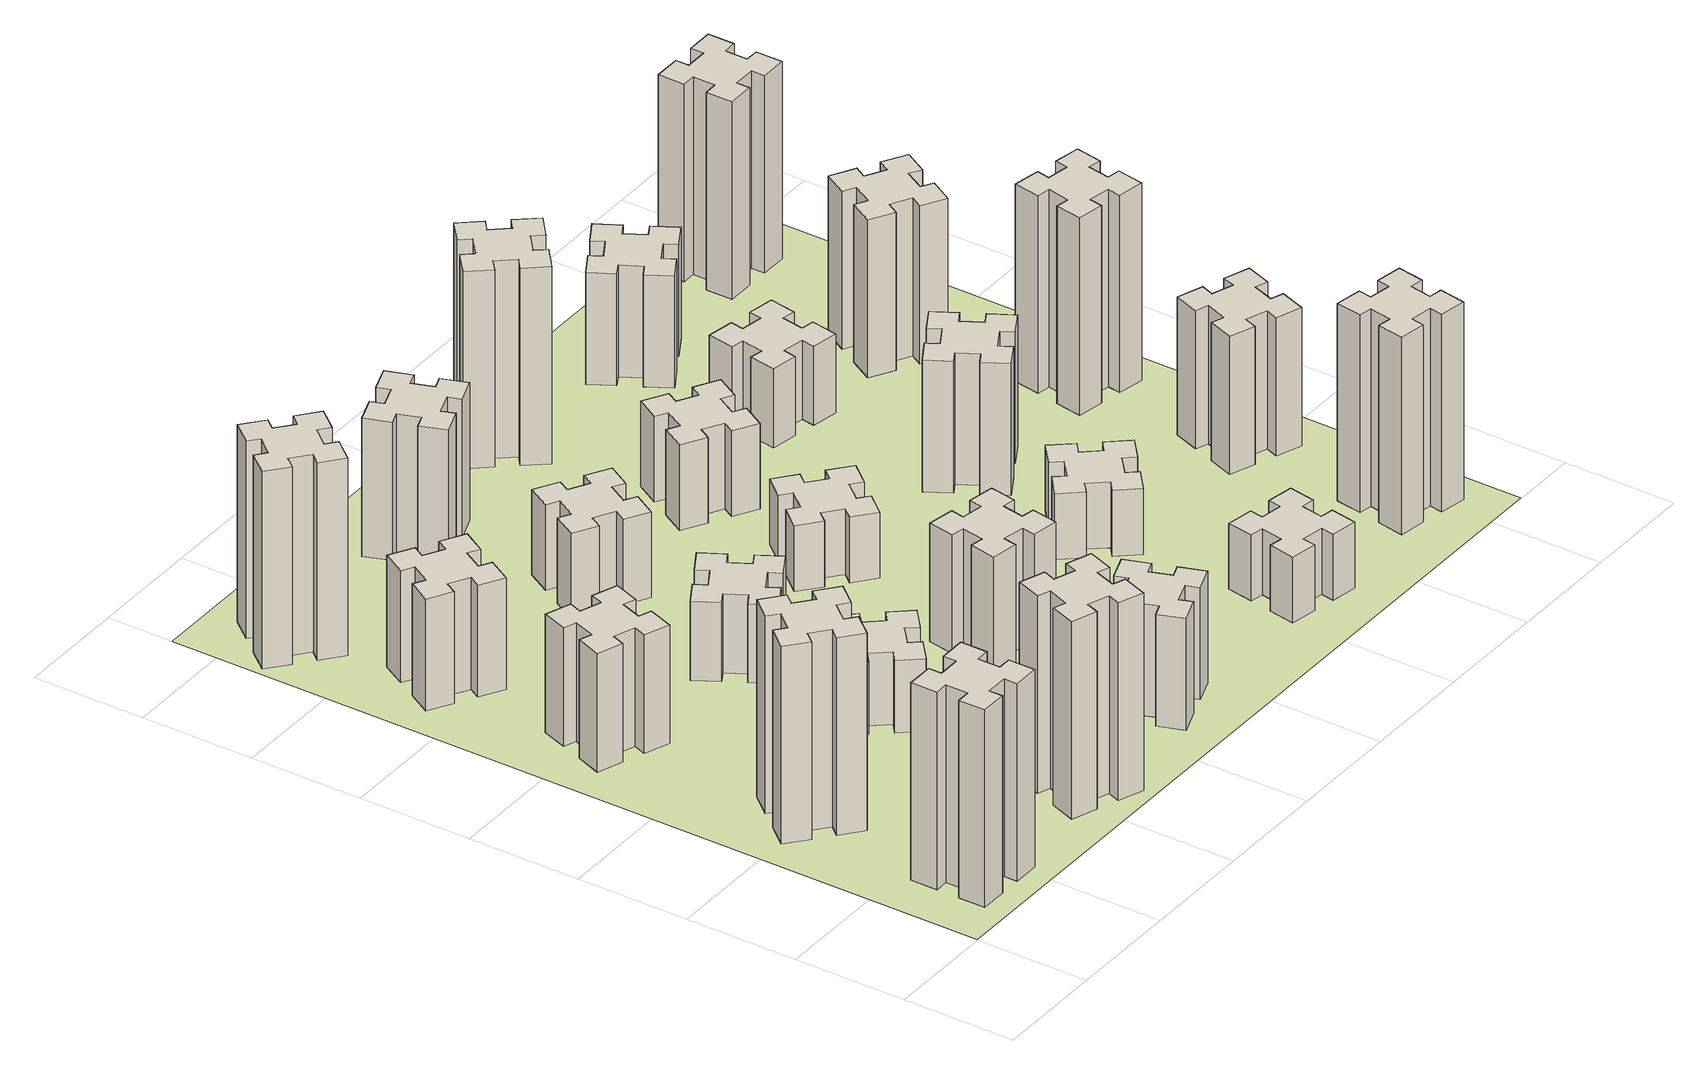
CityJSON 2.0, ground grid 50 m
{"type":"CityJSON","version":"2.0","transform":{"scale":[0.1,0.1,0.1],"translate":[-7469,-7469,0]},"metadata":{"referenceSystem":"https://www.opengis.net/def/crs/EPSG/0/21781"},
"CityObjects":{
"building1":{"type":"Building","attributes":{"class":"1000","function":"1000","usage":"1000","yearOfConstruction":2016,"roofType":"1000","measuredHeight":90,"storeysAboveGround":30,"storeysBelowGround":0},"geometry":[{"type":"Solid","lod":"1","boundaries":[[[[0,1,2,3,4,5,6,7,8,9,10,11,12,13,14,15,16,17,18,19]],[[17,16,20,21]],[[16,15,22,20]],[[15,14,23,22]],[[14,13,24,23]],[[13,12,25,24]],[[12,11,26,25]],[[11,10,27,26]],[[10,9,28,27]],[[9,8,29,28]],[[8,7,30,29]],[[7,6,31,30]],[[6,5,32,31]],[[5,4,33,32]],[[4,3,34,33]],[[3,2,35,34]],[[2,1,36,35]],[[1,0,37,36]],[[0,19,38,37]],[[19,18,39,38]],[[18,17,21,39]],[[24,25,26,27,28,29,30,31,32,33,34,35,36,37,38,39,21,20,22,23]]]]}]},
"building2":{"type":"Building","attributes":{"class":"1000","function":"1000","usage":"1000","yearOfConstruction":2016,"roofType":"1000","measuredHeight":90,"storeysAboveGround":30,"storeysBelowGround":0},"geometry":[{"type":"Solid","lod":"1","boundaries":[[[[40,41,42,43,44,45,46,47,48,49,50,51,52,53,54,55,56,57,58,59]],[[57,56,60,61]],[[56,55,62,60]],[[55,54,63,62]],[[54,53,64,63]],[[53,52,65,64]],[[52,51,66,65]],[[51,50,67,66]],[[50,49,68,67]],[[49,48,69,68]],[[48,47,70,69]],[[47,46,71,70]],[[46,45,72,71]],[[45,44,73,72]],[[44,43,74,73]],[[43,42,75,74]],[[42,41,76,75]],[[41,40,77,76]],[[40,59,78,77]],[[59,58,79,78]],[[58,57,61,79]],[[64,65,66,67,68,69,70,71,72,73,74,75,76,77,78,79,61,60,62,63]]]]}]},
"building3":{"type":"Building","attributes":{"class":"1000","function":"1000","usage":"1000","yearOfConstruction":2016,"roofType":"1000","measuredHeight":54,"storeysAboveGround":30,"storeysBelowGround":0},"geometry":[{"type":"Solid","lod":"1","boundaries":[[[[80,81,82,83,84,85,86,87,88,89,90,91,92,93,94,95,96,97,98,99]],[[97,96,100,101]],[[96,95,102,100]],[[95,94,103,102]],[[94,93,104,103]],[[93,92,105,104]],[[92,91,106,105]],[[91,90,107,106]],[[90,89,108,107]],[[89,88,109,108]],[[88,87,110,109]],[[87,86,111,110]],[[86,85,112,111]],[[85,84,113,112]],[[84,83,114,113]],[[83,82,115,114]],[[82,81,116,115]],[[81,80,117,116]],[[80,99,118,117]],[[99,98,119,118]],[[98,97,101,119]],[[104,105,106,107,108,109,110,111,112,113,114,115,116,117,118,119,101,100,102,103]]]]}]},
"building4":{"type":"Building","attributes":{"class":"1000","function":"1000","usage":"1000","yearOfConstruction":2016,"roofType":"1000","measuredHeight":51,"storeysAboveGround":30,"storeysBelowGround":0},"geometry":[{"type":"Solid","lod":"1","boundaries":[[[[120,121,122,123,124,125,126,127,128,129,130,131,132,133,134,135,136,137,138,139]],[[137,136,140,141]],[[136,135,142,140]],[[135,134,143,142]],[[134,133,144,143]],[[133,132,145,144]],[[132,131,146,145]],[[131,130,147,146]],[[130,129,148,147]],[[129,128,149,148]],[[128,127,150,149]],[[127,126,151,150]],[[126,125,152,151]],[[125,124,153,152]],[[124,123,154,153]],[[123,122,155,154]],[[122,121,156,155]],[[121,120,157,156]],[[120,139,158,157]],[[139,138,159,158]],[[138,137,141,159]],[[144,145,146,147,148,149,150,151,152,153,154,155,156,157,158,159,141,140,142,143]]]]}]},
"building5":{"type":"Building","attributes":{"class":"1000","function":"1000","usage":"1000","yearOfConstruction":2016,"roofType":"1000","measuredHeight":90,"storeysAboveGround":30,"storeysBelowGround":0},"geometry":[{"type":"Solid","lod":"1","boundaries":[[[[160,161,162,163,164,165,166,167,168,169,170,171,172,173,174,175,176,177,178,179]],[[177,176,180,181]],[[176,175,182,180]],[[175,174,183,182]],[[174,173,184,183]],[[173,172,185,184]],[[172,171,186,185]],[[171,170,187,186]],[[170,169,188,187]],[[169,168,189,188]],[[168,167,190,189]],[[167,166,191,190]],[[166,165,192,191]],[[165,164,193,192]],[[164,163,194,193]],[[163,162,195,194]],[[162,161,196,195]],[[161,160,197,196]],[[160,179,198,197]],[[179,178,199,198]],[[178,177,181,199]],[[184,185,186,187,188,189,190,191,192,193,194,195,196,197,198,199,181,180,182,183]]]]}]},
"building6":{"type":"Building","attributes":{"class":"1000","function":"1000","usage":"1000","yearOfConstruction":2016,"roofType":"1000","measuredHeight":90,"storeysAboveGround":30,"storeysBelowGround":0},"geometry":[{"type":"Solid","lod":"1","boundaries":[[[[200,201,202,203,204,205,206,207,208,209,210,211,212,213,214,215,216,217,218,219]],[[217,216,220,221]],[[216,215,222,220]],[[215,214,223,222]],[[214,213,224,223]],[[213,212,225,224]],[[212,211,226,225]],[[211,210,227,226]],[[210,209,228,227]],[[209,208,229,228]],[[208,207,230,229]],[[207,206,231,230]],[[206,205,232,231]],[[205,204,233,232]],[[204,203,234,233]],[[203,202,235,234]],[[202,201,236,235]],[[201,200,237,236]],[[200,219,238,237]],[[219,218,239,238]],[[218,217,221,239]],[[224,225,226,227,228,229,230,231,232,233,234,235,236,237,238,239,221,220,222,223]]]]}]},
"building7":{"type":"Building","attributes":{"class":"1000","function":"1000","usage":"1000","yearOfConstruction":2016,"roofType":"1000","measuredHeight":33,"storeysAboveGround":30,"storeysBelowGround":0},"geometry":[{"type":"Solid","lod":"1","boundaries":[[[[240,241,242,243,244,245,246,247,248,249,250,251,252,253,254,255,256,257,258,259]],[[257,256,260,261]],[[256,255,262,260]],[[255,254,263,262]],[[254,253,264,263]],[[253,252,265,264]],[[252,251,266,265]],[[251,250,267,266]],[[250,249,268,267]],[[249,248,269,268]],[[248,247,270,269]],[[247,246,271,270]],[[246,245,272,271]],[[245,244,273,272]],[[244,243,274,273]],[[243,242,275,274]],[[242,241,276,275]],[[241,240,277,276]],[[240,259,278,277]],[[259,258,279,278]],[[258,257,261,279]],[[264,265,266,267,268,269,270,271,272,273,274,275,276,277,278,279,261,260,262,263]]]]}]},
"building8":{"type":"Building","attributes":{"class":"1000","function":"1000","usage":"1000","yearOfConstruction":2016,"roofType":"1000","measuredHeight":36,"storeysAboveGround":30,"storeysBelowGround":0},"geometry":[{"type":"Solid","lod":"1","boundaries":[[[[280,281,282,283,284,285,286,287,288,289,290,291,292,293,294,295,296,297,298,299]],[[297,296,300,301]],[[296,295,302,300]],[[295,294,303,302]],[[294,293,304,303]],[[293,292,305,304]],[[292,291,306,305]],[[291,290,307,306]],[[290,289,308,307]],[[289,288,309,308]],[[288,287,310,309]],[[287,286,311,310]],[[286,285,312,311]],[[285,284,313,312]],[[284,283,314,313]],[[283,282,315,314]],[[282,281,316,315]],[[281,280,317,316]],[[280,299,318,317]],[[299,298,319,318]],[[298,297,301,319]],[[304,305,306,307,308,309,310,311,312,313,314,315,316,317,318,319,301,300,302,303]]]]}]},
"building9":{"type":"Building","attributes":{"class":"1000","function":"1000","usage":"1000","yearOfConstruction":2016,"roofType":"1000","measuredHeight":51,"storeysAboveGround":30,"storeysBelowGround":0},"geometry":[{"type":"Solid","lod":"1","boundaries":[[[[320,321,322,323,324,325,326,327,328,329,330,331,332,333,334,335,336,337,338,339]],[[337,336,340,341]],[[336,335,342,340]],[[335,334,343,342]],[[334,333,344,343]],[[333,332,345,344]],[[332,331,346,345]],[[331,330,347,346]],[[330,329,348,347]],[[329,328,349,348]],[[328,327,350,349]],[[327,326,351,350]],[[326,325,352,351]],[[325,324,353,352]],[[324,323,354,353]],[[323,322,355,354]],[[322,321,356,355]],[[321,320,357,356]],[[320,339,358,357]],[[339,338,359,358]],[[338,337,341,359]],[[344,345,346,347,348,349,350,351,352,353,354,355,356,357,358,359,341,340,342,343]]]]}]},
"building10":{"type":"Building","attributes":{"class":"1000","function":"1000","usage":"1000","yearOfConstruction":2016,"roofType":"1000","measuredHeight":39,"storeysAboveGround":30,"storeysBelowGround":0},"geometry":[{"type":"Solid","lod":"1","boundaries":[[[[360,361,362,363,364,365,366,367,368,369,370,371,372,373,374,375,376,377,378,379]],[[377,376,380,381]],[[376,375,382,380]],[[375,374,383,382]],[[374,373,384,383]],[[373,372,385,384]],[[372,371,386,385]],[[371,370,387,386]],[[370,369,388,387]],[[369,368,389,388]],[[368,367,390,389]],[[367,366,391,390]],[[366,365,392,391]],[[365,364,393,392]],[[364,363,394,393]],[[363,362,395,394]],[[362,361,396,395]],[[361,360,397,396]],[[360,379,398,397]],[[379,378,399,398]],[[378,377,381,399]],[[384,385,386,387,388,389,390,391,392,393,394,395,396,397,398,399,381,380,382,383]]]]}]},
"building11":{"type":"Building","attributes":{"class":"1000","function":"1000","usage":"1000","yearOfConstruction":2016,"roofType":"1000","measuredHeight":54,"storeysAboveGround":30,"storeysBelowGround":0},"geometry":[{"type":"Solid","lod":"1","boundaries":[[[[400,401,402,403,404,405,406,407,408,409,410,411,412,413,414,415,416,417,418,419]],[[417,416,420,421]],[[416,415,422,420]],[[415,414,423,422]],[[414,413,424,423]],[[413,412,425,424]],[[412,411,426,425]],[[411,410,427,426]],[[410,409,428,427]],[[409,408,429,428]],[[408,407,430,429]],[[407,406,431,430]],[[406,405,432,431]],[[405,404,433,432]],[[404,403,434,433]],[[403,402,435,434]],[[402,401,436,435]],[[401,400,437,436]],[[400,419,438,437]],[[419,418,439,438]],[[418,417,421,439]],[[424,425,426,427,428,429,430,431,432,433,434,435,436,437,438,439,421,420,422,423]]]]}]},
"building12":{"type":"Building","attributes":{"class":"1000","function":"1000","usage":"1000","yearOfConstruction":2016,"roofType":"1000","measuredHeight":63,"storeysAboveGround":30,"storeysBelowGround":0},"geometry":[{"type":"Solid","lod":"1","boundaries":[[[[440,441,442,443,444,445,446,447,448,449,450,451,452,453,454,455,456,457,458,459]],[[457,456,460,461]],[[456,455,462,460]],[[455,454,463,462]],[[454,453,464,463]],[[453,452,465,464]],[[452,451,466,465]],[[451,450,467,466]],[[450,449,468,467]],[[449,448,469,468]],[[448,447,470,469]],[[447,446,471,470]],[[446,445,472,471]],[[445,444,473,472]],[[444,443,474,473]],[[443,442,475,474]],[[442,441,476,475]],[[441,440,477,476]],[[440,459,478,477]],[[459,458,479,478]],[[458,457,461,479]],[[464,465,466,467,468,469,470,471,472,473,474,475,476,477,478,479,461,460,462,463]]]]}]},
"building13":{"type":"Building","attributes":{"class":"1000","function":"1000","usage":"1000","yearOfConstruction":2016,"roofType":"1000","measuredHeight":30,"storeysAboveGround":30,"storeysBelowGround":0},"geometry":[{"type":"Solid","lod":"1","boundaries":[[[[480,481,482,483,484,485,486,487,488,489,490,491,492,493,494,495,496,497,498,499]],[[497,496,500,501]],[[496,495,502,500]],[[495,494,503,502]],[[494,493,504,503]],[[493,492,505,504]],[[492,491,506,505]],[[491,490,507,506]],[[490,489,508,507]],[[489,488,509,508]],[[488,487,510,509]],[[487,486,511,510]],[[486,485,512,511]],[[485,484,513,512]],[[484,483,514,513]],[[483,482,515,514]],[[482,481,516,515]],[[481,480,517,516]],[[480,499,518,517]],[[499,498,519,518]],[[498,497,501,519]],[[504,505,506,507,508,509,510,511,512,513,514,515,516,517,518,519,501,500,502,503]]]]}]},
"building14":{"type":"Building","attributes":{"class":"1000","function":"1000","usage":"1000","yearOfConstruction":2016,"roofType":"1000","measuredHeight":39,"storeysAboveGround":30,"storeysBelowGround":0},"geometry":[{"type":"Solid","lod":"1","boundaries":[[[[520,521,522,523,524,525,526,527,528,529,530,531,532,533,534,535,536,537,538,539]],[[537,536,540,541]],[[536,535,542,540]],[[535,534,543,542]],[[534,533,544,543]],[[533,532,545,544]],[[532,531,546,545]],[[531,530,547,546]],[[530,529,548,547]],[[529,528,549,548]],[[528,527,550,549]],[[527,526,551,550]],[[526,525,552,551]],[[525,524,553,552]],[[524,523,554,553]],[[523,522,555,554]],[[522,521,556,555]],[[521,520,557,556]],[[520,539,558,557]],[[539,538,559,558]],[[538,537,541,559]],[[544,545,546,547,548,549,550,551,552,553,554,555,556,557,558,559,541,540,542,543]]]]}]},
"building15":{"type":"Building","attributes":{"class":"1000","function":"1000","usage":"1000","yearOfConstruction":2016,"roofType":"1000","measuredHeight":30,"storeysAboveGround":30,"storeysBelowGround":0},"geometry":[{"type":"Solid","lod":"1","boundaries":[[[[560,561,562,563,564,565,566,567,568,569,570,571,572,573,574,575,576,577,578,579]],[[577,576,580,581]],[[576,575,582,580]],[[575,574,583,582]],[[574,573,584,583]],[[573,572,585,584]],[[572,571,586,585]],[[571,570,587,586]],[[570,569,588,587]],[[569,568,589,588]],[[568,567,590,589]],[[567,566,591,590]],[[566,565,592,591]],[[565,564,593,592]],[[564,563,594,593]],[[563,562,595,594]],[[562,561,596,595]],[[561,560,597,596]],[[560,579,598,597]],[[579,578,599,598]],[[578,577,581,599]],[[584,585,586,587,588,589,590,591,592,593,594,595,596,597,598,599,581,580,582,583]]]]}]},
"building16":{"type":"Building","attributes":{"class":"1000","function":"1000","usage":"1000","yearOfConstruction":2016,"roofType":"1000","measuredHeight":90,"storeysAboveGround":30,"storeysBelowGround":0},"geometry":[{"type":"Solid","lod":"1","boundaries":[[[[600,601,602,603,604,605,606,607,608,609,610,611,612,613,614,615,616,617,618,619]],[[617,616,620,621]],[[616,615,622,620]],[[615,614,623,622]],[[614,613,624,623]],[[613,612,625,624]],[[612,611,626,625]],[[611,610,627,626]],[[610,609,628,627]],[[609,608,629,628]],[[608,607,630,629]],[[607,606,631,630]],[[606,605,632,631]],[[605,604,633,632]],[[604,603,634,633]],[[603,602,635,634]],[[602,601,636,635]],[[601,600,637,636]],[[600,619,638,637]],[[619,618,639,638]],[[618,617,621,639]],[[624,625,626,627,628,629,630,631,632,633,634,635,636,637,638,639,621,620,622,623]]]]}]},
"building17":{"type":"Building","attributes":{"class":"1000","function":"1000","usage":"1000","yearOfConstruction":2016,"roofType":"1000","measuredHeight":30,"storeysAboveGround":30,"storeysBelowGround":0},"geometry":[{"type":"Solid","lod":"1","boundaries":[[[[640,641,642,643,644,645,646,647,648,649,650,651,652,653,654,655,656,657,658,659]],[[657,656,660,661]],[[656,655,662,660]],[[655,654,663,662]],[[654,653,664,663]],[[653,652,665,664]],[[652,651,666,665]],[[651,650,667,666]],[[650,649,668,667]],[[649,648,669,668]],[[648,647,670,669]],[[647,646,671,670]],[[646,645,672,671]],[[645,644,673,672]],[[644,643,674,673]],[[643,642,675,674]],[[642,641,676,675]],[[641,640,677,676]],[[640,659,678,677]],[[659,658,679,678]],[[658,657,661,679]],[[664,665,666,667,668,669,670,671,672,673,674,675,676,677,678,679,661,660,662,663]]]]}]},
"building18":{"type":"Building","attributes":{"class":"1000","function":"1000","usage":"1000","yearOfConstruction":2016,"roofType":"1000","measuredHeight":60,"storeysAboveGround":30,"storeysBelowGround":0},"geometry":[{"type":"Solid","lod":"1","boundaries":[[[[680,681,682,683,684,685,686,687,688,689,690,691,692,693,694,695,696,697,698,699]],[[697,696,700,701]],[[696,695,702,700]],[[695,694,703,702]],[[694,693,704,703]],[[693,692,705,704]],[[692,691,706,705]],[[691,690,707,706]],[[690,689,708,707]],[[689,688,709,708]],[[688,687,710,709]],[[687,686,711,710]],[[686,685,712,711]],[[685,684,713,712]],[[684,683,714,713]],[[683,682,715,714]],[[682,681,716,715]],[[681,680,717,716]],[[680,699,718,717]],[[699,698,719,718]],[[698,697,701,719]],[[704,705,706,707,708,709,710,711,712,713,714,715,716,717,718,719,701,700,702,703]]]]}]},
"building19":{"type":"Building","attributes":{"class":"1000","function":"1000","usage":"1000","yearOfConstruction":2016,"roofType":"1000","measuredHeight":36,"storeysAboveGround":30,"storeysBelowGround":0},"geometry":[{"type":"Solid","lod":"1","boundaries":[[[[720,721,722,723,724,725,726,727,728,729,730,731,732,733,734,735,736,737,738,739]],[[737,736,740,741]],[[736,735,742,740]],[[735,734,743,742]],[[734,733,744,743]],[[733,732,745,744]],[[732,731,746,745]],[[731,730,747,746]],[[730,729,748,747]],[[729,728,749,748]],[[728,727,750,749]],[[727,726,751,750]],[[726,725,752,751]],[[725,724,753,752]],[[724,723,754,753]],[[723,722,755,754]],[[722,721,756,755]],[[721,720,757,756]],[[720,739,758,757]],[[739,738,759,758]],[[738,737,741,759]],[[744,745,746,747,748,749,750,751,752,753,754,755,756,757,758,759,741,740,742,743]]]]}]},
"building20":{"type":"Building","attributes":{"class":"1000","function":"1000","usage":"1000","yearOfConstruction":2016,"roofType":"1000","measuredHeight":90,"storeysAboveGround":30,"storeysBelowGround":0},"geometry":[{"type":"Solid","lod":"1","boundaries":[[[[760,761,762,763,764,765,766,767,768,769,770,771,772,773,774,775,776,777,778,779]],[[777,776,780,781]],[[776,775,782,780]],[[775,774,783,782]],[[774,773,784,783]],[[773,772,785,784]],[[772,771,786,785]],[[771,770,787,786]],[[770,769,788,787]],[[769,768,789,788]],[[768,767,790,789]],[[767,766,791,790]],[[766,765,792,791]],[[765,764,793,792]],[[764,763,794,793]],[[763,762,795,794]],[[762,761,796,795]],[[761,760,797,796]],[[760,779,798,797]],[[779,778,799,798]],[[778,777,781,799]],[[784,785,786,787,788,789,790,791,792,793,794,795,796,797,798,799,781,780,782,783]]]]}]},
"building21":{"type":"Building","attributes":{"class":"1000","function":"1000","usage":"1000","yearOfConstruction":2016,"roofType":"1000","measuredHeight":51,"storeysAboveGround":30,"storeysBelowGround":0},"geometry":[{"type":"Solid","lod":"1","boundaries":[[[[800,801,802,803,804,805,806,807,808,809,810,811,812,813,814,815,816,817,818,819]],[[817,816,820,821]],[[816,815,822,820]],[[815,814,823,822]],[[814,813,824,823]],[[813,812,825,824]],[[812,811,826,825]],[[811,810,827,826]],[[810,809,828,827]],[[809,808,829,828]],[[808,807,830,829]],[[807,806,831,830]],[[806,805,832,831]],[[805,804,833,832]],[[804,803,834,833]],[[803,802,835,834]],[[802,801,836,835]],[[801,800,837,836]],[[800,819,838,837]],[[819,818,839,838]],[[818,817,821,839]],[[824,825,826,827,828,829,830,831,832,833,834,835,836,837,838,839,821,820,822,823]]]]}]},
"building22":{"type":"Building","attributes":{"class":"1000","function":"1000","usage":"1000","yearOfConstruction":2016,"roofType":"1000","measuredHeight":63,"storeysAboveGround":30,"storeysBelowGround":0},"geometry":[{"type":"Solid","lod":"1","boundaries":[[[[840,841,842,843,844,845,846,847,848,849,850,851,852,853,854,855,856,857,858,859]],[[857,856,860,861]],[[856,855,862,860]],[[855,854,863,862]],[[854,853,864,863]],[[853,852,865,864]],[[852,851,866,865]],[[851,850,867,866]],[[850,849,868,867]],[[849,848,869,868]],[[848,847,870,869]],[[847,846,871,870]],[[846,845,872,871]],[[845,844,873,872]],[[844,843,874,873]],[[843,842,875,874]],[[842,841,876,875]],[[841,840,877,876]],[[840,859,878,877]],[[859,858,879,878]],[[858,857,861,879]],[[864,865,866,867,868,869,870,871,872,873,874,875,876,877,878,879,861,860,862,863]]]]}]},
"building23":{"type":"Building","attributes":{"class":"1000","function":"1000","usage":"1000","yearOfConstruction":2016,"roofType":"1000","measuredHeight":90,"storeysAboveGround":30,"storeysBelowGround":0},"geometry":[{"type":"Solid","lod":"1","boundaries":[[[[880,881,882,883,884,885,886,887,888,889,890,891,892,893,894,895,896,897,898,899]],[[897,896,900,901]],[[896,895,902,900]],[[895,894,903,902]],[[894,893,904,903]],[[893,892,905,904]],[[892,891,906,905]],[[891,890,907,906]],[[890,889,908,907]],[[889,888,909,908]],[[888,887,910,909]],[[887,886,911,910]],[[886,885,912,911]],[[885,884,913,912]],[[884,883,914,913]],[[883,882,915,914]],[[882,881,916,915]],[[881,880,917,916]],[[880,899,918,917]],[[899,898,919,918]],[[898,897,901,919]],[[904,905,906,907,908,909,910,911,912,913,914,915,916,917,918,919,901,900,902,903]]]]}]},
"building24":{"type":"Building","attributes":{"class":"1000","function":"1000","usage":"1000","yearOfConstruction":2016,"roofType":"1000","measuredHeight":72,"storeysAboveGround":30,"storeysBelowGround":0},"geometry":[{"type":"Solid","lod":"1","boundaries":[[[[920,921,922,923,924,925,926,927,928,929,930,931,932,933,934,935,936,937,938,939]],[[937,936,940,941]],[[936,935,942,940]],[[935,934,943,942]],[[934,933,944,943]],[[933,932,945,944]],[[932,931,946,945]],[[931,930,947,946]],[[930,929,948,947]],[[929,928,949,948]],[[928,927,950,949]],[[927,926,951,950]],[[926,925,952,951]],[[925,924,953,952]],[[924,923,954,953]],[[923,922,955,954]],[[922,921,956,955]],[[921,920,957,956]],[[920,939,958,957]],[[939,938,959,958]],[[938,937,941,959]],[[944,945,946,947,948,949,950,951,952,953,954,955,956,957,958,959,941,940,942,943]]]]}]},
"building25":{"type":"Building","attributes":{"class":"1000","function":"1000","usage":"1000","yearOfConstruction":2016,"roofType":"1000","measuredHeight":90,"storeysAboveGround":30,"storeysBelowGround":0},"geometry":[{"type":"Solid","lod":"1","boundaries":[[[[960,961,962,963,964,965,966,967,968,969,970,971,972,973,974,975,976,977,978,979]],[[977,976,980,981]],[[976,975,982,980]],[[975,974,983,982]],[[974,973,984,983]],[[973,972,985,984]],[[972,971,986,985]],[[971,970,987,986]],[[970,969,988,987]],[[969,968,989,988]],[[968,967,990,989]],[[967,966,991,990]],[[966,965,992,991]],[[965,964,993,992]],[[964,963,994,993]],[[963,962,995,994]],[[962,961,996,995]],[[961,960,997,996]],[[960,979,998,997]],[[979,978,999,998]],[[978,977,981,999]],[[984,985,986,987,988,989,990,991,992,993,994,995,996,997,998,999,981,980,982,983]]]]}]},
"landuse1":{"type":"LandUse","attributes":{"name":"plot1","function":"1010"},"geometry":[{"type":"MultiSurface","lod":"1","boundaries":[[[1000,1001,1002,1003]]]}]}
},
"vertices":[
[265,325,0],[265,225,0],[205,225,0],[205,105,0],[325,105,0],[325,165,0],[425,165,0],[425,105,0],[545,105,0],[545,225,0],[485,225,0],[485,325,0],[545,325,0],[545,445,0],[425,445,0],[425,385,0],[325,385,0],[325,445,0],[205,445,0],[205,325,0],[325,385,900],[325,445,900],[425,385,900],[425,445,900],[545,445,900],[545,325,900],[485,325,900],[485,225,900],[545,225,900],[545,105,900],[425,105,900],[425,165,900],[325,165,900],[325,105,900],[205,105,900],[205,225,900],[265,225,900],[265,325,900],[205,325,900],[205,445,900],
[484,1067,0],[408,1132,0],[446,1178,0],[354,1255,0],[277,1163,0],[323,1124,0],[259,1048,0],[213,1086,0],[136,994,0],[228,917,0],[266,963,0],[343,899,0],[304,853,0],[396,776,0],[473,868,0],[427,906,0],[492,983,0],[538,944,0],[615,1036,0],[523,1113,0],[492,983,900],[538,944,900],[427,906,900],[473,868,900],[396,776,900],[304,853,900],[343,899,900],[266,963,900],[228,917,900],[136,994,900],[213,1086,900],[259,1048,900],[323,1124,900],[277,1163,900],[354,1255,900],[446,1178,900],[408,1132,900],[484,1067,900],[523,1113,900],[615,1036,900],
[291,1869,0],[385,1835,0],[364,1779,0],[477,1737,0],[518,1850,0],[462,1871,0],[496,1965,0],[552,1944,0],[593,2057,0],[480,2098,0],[460,2042,0],[366,2076,0],[387,2132,0],[274,2173,0],[233,2060,0],[289,2040,0],[255,1946,0],[199,1967,0],[157,1854,0],[270,1813,0],[255,1946,540],[199,1967,540],[289,2040,540],[233,2060,540],[274,2173,540],[387,2132,540],[366,2076,540],[460,2042,540],[480,2098,540],[593,2057,540],[552,1944,540],[496,1965,540],[462,1871,540],[518,1850,540],[477,1737,540],[364,1779,540],[385,1835,540],[291,1869,540],[270,1813,540],[157,1854,540],
[446,2597,0],[496,2684,0],[548,2654,0],[608,2758,0],[504,2818,0],[474,2766,0],[387,2816,0],[417,2868,0],[313,2928,0],[253,2824,0],[305,2794,0],[255,2707,0],[203,2737,0],[143,2633,0],[247,2573,0],[277,2625,0],[364,2575,0],[334,2523,0],[438,2463,0],[498,2567,0],[364,2575,510],[334,2523,510],[277,2625,510],[247,2573,510],[143,2633,510],[203,2737,510],[255,2707,510],[305,2794,510],[253,2824,510],[313,2928,510],[417,2868,510],[387,2816,510],[474,2766,510],[504,2818,510],[608,2758,510],[548,2654,510],[496,2684,510],[446,2597,510],[498,2567,510],[438,2463,510],
[1029,360,0],[995,266,0],[939,287,0],[897,174,0],[1010,133,0],[1031,189,0],[1125,155,0],[1104,99,0],[1217,57,0],[1258,170,0],[1202,191,0],[1236,285,0],[1292,264,0],[1333,377,0],[1220,418,0],[1200,362,0],[1106,396,0],[1127,452,0],[1014,493,0],[973,380,0],[1106,396,900],[1127,452,900],[1200,362,900],[1220,418,900],[1333,377,900],[1292,264,900],[1236,285,900],[1202,191,900],[1258,170,900],[1217,57,900],[1104,99,900],[1125,155,900],[1031,189,900],[1010,133,900],[897,174,900],[939,287,900],[995,266,900],[1029,360,900],[973,380,900],[1014,493,900],
[384,3387,0],[308,3452,0],[346,3498,0],[254,3575,0],[177,3483,0],[223,3444,0],[159,3368,0],[113,3406,0],[36,3314,0],[128,3237,0],[166,3283,0],[243,3219,0],[204,3173,0],[296,3096,0],[373,3188,0],[327,3226,0],[392,3303,0],[438,3264,0],[515,3356,0],[423,3433,0],[392,3303,900],[438,3264,900],[327,3226,900],[373,3188,900],[296,3096,900],[204,3173,900],[243,3219,900],[166,3283,900],[128,3237,900],[36,3314,900],[113,3406,900],[159,3368,900],[223,3444,900],[177,3483,900],[254,3575,900],[346,3498,900],[308,3452,900],[384,3387,900],[423,3433,900],[515,3356,900],
[1083,1332,0],[1006,1267,0],[968,1313,0],[876,1236,0],[953,1144,0],[999,1183,0],[1063,1106,0],[1017,1068,0],[1094,976,0],[1186,1053,0],[1148,1099,0],[1224,1163,0],[1263,1117,0],[1355,1194,0],[1278,1286,0],[1232,1248,0],[1167,1324,0],[1213,1363,0],[1136,1455,0],[1044,1378,0],[1167,1324,330],[1213,1363,330],[1232,1248,330],[1278,1286,330],[1355,1194,330],[1263,1117,330],[1224,1163,330],[1148,1099,330],[1186,1053,330],[1094,976,330],[1017,1068,330],[1063,1106,330],[999,1183,330],[953,1144,330],[876,1236,330],[968,1313,330],[1006,1267,330],[1083,1332,330],[1044,1378,330],[1136,1455,330],
[995,1844,0],[1045,1757,0],[993,1727,0],[1053,1623,0],[1157,1683,0],[1127,1735,0],[1214,1785,0],[1244,1733,0],[1348,1793,0],[1288,1897,0],[1236,1867,0],[1186,1954,0],[1238,1984,0],[1178,2088,0],[1074,2028,0],[1104,1976,0],[1017,1926,0],[987,1978,0],[883,1918,0],[943,1814,0],[1017,1926,360],[987,1978,360],[1104,1976,360],[1074,2028,360],[1178,2088,360],[1238,1984,360],[1186,1954,360],[1236,1867,360],[1288,1897,360],[1348,1793,360],[1244,1733,360],[1214,1785,360],[1127,1735,360],[1157,1683,360],[1053,1623,360],[993,1727,360],[1045,1757,360],[995,1844,360],[943,1814,360],[883,1918,360],
[1765,496,0],[1671,462,0],[1650,518,0],[1537,477,0],[1579,364,0],[1635,385,0],[1669,291,0],[1613,270,0],[1654,157,0],[1767,199,0],[1746,255,0],[1840,289,0],[1860,233,0],[1973,274,0],[1932,387,0],[1876,366,0],[1842,460,0],[1898,480,0],[1857,593,0],[1744,552,0],[1842,460,510],[1898,480,510],[1876,366,510],[1932,387,510],[1973,274,510],[1860,233,510],[1840,289,510],[1746,255,510],[1767,199,510],[1654,157,510],[1613,270,510],[1669,291,510],[1635,385,510],[1579,364,510],[1537,477,510],[1650,518,510],[1671,462,510],[1765,496,510],[1744,552,510],[1857,593,510],
[1314,2666,0],[1227,2716,0],[1257,2768,0],[1153,2828,0],[1093,2724,0],[1145,2694,0],[1095,2607,0],[1043,2637,0],[983,2533,0],[1087,2473,0],[1117,2525,0],[1204,2475,0],[1174,2423,0],[1278,2363,0],[1338,2467,0],[1286,2497,0],[1336,2584,0],[1388,2554,0],[1448,2658,0],[1344,2718,0],[1336,2584,390],[1388,2554,390],[1286,2497,390],[1338,2467,390],[1278,2363,390],[1174,2423,390],[1204,2475,390],[1117,2525,390],[1087,2473,390],[983,2533,390],[1043,2637,390],[1095,2607,390],[1145,2694,390],[1093,2724,390],[1153,2828,390],[1257,2768,390],[1227,2716,390],[1314,2666,390],[1344,2718,390],[1448,2658,390],
[1855,1047,0],[1872,1145,0],[1931,1135,0],[1952,1253,0],[1834,1274,0],[1824,1215,0],[1725,1232,0],[1736,1291,0],[1617,1312,0],[1597,1194,0],[1656,1184,0],[1638,1085,0],[1579,1096,0],[1558,977,0],[1677,957,0],[1687,1016,0],[1785,998,0],[1775,939,0],[1893,918,0],[1914,1037,0],[1785,998,540],[1775,939,540],[1687,1016,540],[1677,957,540],[1558,977,540],[1579,1096,540],[1638,1085,540],[1656,1184,540],[1597,1194,540],[1617,1312,540],[1736,1291,540],[1725,1232,540],[1824,1215,540],[1834,1274,540],[1952,1253,540],[1931,1135,540],[1872,1145,540],[1855,1047,540],[1914,1037,540],[1893,918,540],
[1125,3456,0],[1031,3422,0],[1010,3478,0],[897,3437,0],[939,3324,0],[995,3345,0],[1029,3251,0],[973,3230,0],[1014,3117,0],[1127,3159,0],[1106,3215,0],[1200,3249,0],[1220,3193,0],[1333,3234,0],[1292,3347,0],[1236,3326,0],[1202,3420,0],[1258,3440,0],[1217,3553,0],[1104,3512,0],[1202,3420,630],[1258,3440,630],[1236,3326,630],[1292,3347,630],[1333,3234,630],[1220,3193,630],[1200,3249,630],[1106,3215,630],[1127,3159,630],[1014,3117,630],[973,3230,630],[1029,3251,630],[995,3345,630],[939,3324,630],[897,3437,630],[1010,3478,630],[1031,3422,630],[1125,3456,630],[1104,3512,630],[1217,3553,630],
[1746,1903,0],[1823,1839,0],[1784,1793,0],[1876,1716,0],[1953,1808,0],[1907,1846,0],[1972,1923,0],[2018,1884,0],[2095,1976,0],[2003,2053,0],[1964,2007,0],[1888,2072,0],[1926,2118,0],[1834,2195,0],[1757,2103,0],[1803,2064,0],[1739,1988,0],[1693,2026,0],[1616,1934,0],[1708,1857,0],[1739,1988,300],[1693,2026,300],[1803,2064,300],[1757,2103,300],[1834,2195,300],[1926,2118,300],[1888,2072,300],[1964,2007,300],[2003,2053,300],[2095,1976,300],[2018,1884,300],[1972,1923,300],[1907,1846,300],[1953,1808,300],[1876,1716,300],[1784,1793,300],[1823,1839,300],[1746,1903,300],[1708,1857,300],[1616,1934,300],
[2026,2497,0],[2076,2584,0],[2128,2554,0],[2188,2658,0],[2084,2718,0],[2054,2666,0],[1967,2716,0],[1997,2768,0],[1893,2828,0],[1833,2724,0],[1885,2694,0],[1835,2607,0],[1783,2637,0],[1723,2533,0],[1827,2473,0],[1857,2525,0],[1944,2475,0],[1914,2423,0],[2018,2363,0],[2078,2467,0],[1944,2475,390],[1914,2423,390],[1857,2525,390],[1827,2473,390],[1723,2533,390],[1783,2637,390],[1835,2607,390],[1885,2694,390],[1833,2724,390],[1893,2828,390],[1997,2768,390],[1967,2716,390],[2054,2666,390],[2084,2718,390],[2188,2658,390],[2128,2554,390],[2076,2584,390],[2026,2497,390],[2078,2467,390],[2018,2363,390],
[2596,444,0],[2578,345,0],[2519,356,0],[2498,237,0],[2617,217,0],[2627,276,0],[2725,258,0],[2715,199,0],[2833,178,0],[2854,297,0],[2795,307,0],[2812,405,0],[2871,395,0],[2892,513,0],[2774,534,0],[2764,475,0],[2665,492,0],[2676,551,0],[2557,572,0],[2537,454,0],[2665,492,300],[2676,551,300],[2764,475,300],[2774,534,300],[2892,513,300],[2871,395,300],[2812,405,300],[2795,307,300],[2854,297,300],[2833,178,300],[2715,199,300],[2725,258,300],[2627,276,300],[2617,217,300],[2498,237,300],[2519,356,300],[2578,345,300],[2596,444,300],[2537,454,300],[2557,572,300],
[1888,3319,0],[1964,3383,0],[2003,3337,0],[2095,3414,0],[2018,3506,0],[1972,3468,0],[1907,3544,0],[1953,3583,0],[1876,3675,0],[1784,3598,0],[1823,3552,0],[1746,3487,0],[1708,3533,0],[1616,3456,0],[1693,3364,0],[1739,3403,0],[1803,3326,0],[1757,3288,0],[1834,3196,0],[1926,3273,0],[1803,3326,900],[1757,3288,900],[1739,3403,900],[1693,3364,900],[1616,3456,900],[1708,3533,900],[1746,3487,900],[1823,3552,900],[1784,3598,900],[1876,3675,900],[1953,3583,900],[1907,3544,900],[1972,3468,900],[2018,3506,900],[2095,3414,900],[2003,3337,900],[1964,3383,900],[1888,3319,900],[1926,3273,900],[1834,3196,900],
[2628,1099,0],[2704,1163,0],[2743,1117,0],[2835,1194,0],[2758,1286,0],[2712,1248,0],[2647,1324,0],[2693,1363,0],[2616,1455,0],[2524,1378,0],[2563,1332,0],[2486,1267,0],[2448,1313,0],[2356,1236,0],[2433,1144,0],[2479,1183,0],[2543,1106,0],[2497,1068,0],[2574,976,0],[2666,1053,0],[2543,1106,300],[2497,1068,300],[2479,1183,300],[2433,1144,300],[2356,1236,300],[2448,1313,300],[2486,1267,300],[2563,1332,300],[2524,1378,300],[2616,1455,300],[2693,1363,300],[2647,1324,300],[2712,1248,300],[2758,1286,300],[2835,1194,300],[2743,1117,300],[2704,1163,300],[2628,1099,300],[2666,1053,300],[2574,976,300],
[2816,1867,0],[2766,1954,0],[2818,1984,0],[2758,2088,0],[2654,2028,0],[2684,1976,0],[2597,1926,0],[2567,1978,0],[2463,1918,0],[2523,1814,0],[2575,1844,0],[2625,1757,0],[2573,1727,0],[2633,1623,0],[2737,1683,0],[2707,1735,0],[2794,1785,0],[2824,1733,0],[2928,1793,0],[2868,1897,0],[2794,1785,600],[2824,1733,600],[2707,1735,600],[2737,1683,600],[2633,1623,600],[2573,1727,600],[2625,1757,600],[2575,1844,600],[2523,1814,600],[2463,1918,600],[2567,1978,600],[2597,1926,600],[2684,1976,600],[2654,2028,600],[2758,2088,600],[2818,1984,600],[2766,1954,600],[2816,1867,600],[2868,1897,600],[2928,1793,600],
[2664,2795,0],[2565,2812,0],[2576,2871,0],[2457,2892,0],[2437,2774,0],[2496,2764,0],[2478,2665,0],[2419,2676,0],[2398,2557,0],[2517,2537,0],[2527,2596,0],[2625,2578,0],[2615,2519,0],[2733,2498,0],[2754,2617,0],[2695,2627,0],[2712,2725,0],[2771,2715,0],[2792,2833,0],[2674,2854,0],[2712,2725,360],[2771,2715,360],[2695,2627,360],[2754,2617,360],[2733,2498,360],[2615,2519,360],[2625,2578,360],[2527,2596,360],[2517,2537,360],[2398,2557,360],[2419,2676,360],[2478,2665,360],[2496,2764,360],[2437,2774,360],[2457,2892,360],[2576,2871,360],[2565,2812,360],[2664,2795,360],[2674,2854,360],[2792,2833,360],
[3504,475,0],[3405,492,0],[3416,551,0],[3297,572,0],[3277,454,0],[3336,444,0],[3318,345,0],[3259,356,0],[3238,237,0],[3357,217,0],[3367,276,0],[3465,258,0],[3455,199,0],[3573,178,0],[3594,297,0],[3535,307,0],[3552,405,0],[3611,395,0],[3632,513,0],[3514,534,0],[3552,405,900],[3611,395,900],[3535,307,900],[3594,297,900],[3573,178,900],[3455,199,900],[3465,258,900],[3367,276,900],[3357,217,900],[3238,237,900],[3259,356,900],[3318,345,900],[3336,444,900],[3277,454,900],[3297,572,900],[3416,551,900],[3405,492,900],[3504,475,900],[3514,534,900],[3632,513,900],
[2716,3347,0],[2666,3434,0],[2718,3464,0],[2658,3568,0],[2554,3508,0],[2584,3456,0],[2497,3406,0],[2467,3458,0],[2363,3398,0],[2423,3294,0],[2475,3324,0],[2525,3237,0],[2473,3207,0],[2533,3103,0],[2637,3163,0],[2607,3215,0],[2694,3265,0],[2724,3213,0],[2828,3273,0],[2768,3377,0],[2694,3265,510],[2724,3213,510],[2607,3215,510],[2637,3163,510],[2533,3103,510],[2473,3207,510],[2525,3237,510],[2475,3324,510],[2423,3294,510],[2363,3398,510],[2467,3458,510],[2497,3406,510],[2584,3456,510],[2554,3508,510],[2658,3568,510],[2718,3464,510],[2666,3434,510],[2716,3347,510],[2768,3377,510],[2828,3273,510],
[3351,1029,0],[3445,995,0],[3424,939,0],[3537,897,0],[3578,1010,0],[3522,1031,0],[3556,1125,0],[3612,1104,0],[3653,1217,0],[3540,1258,0],[3520,1202,0],[3426,1236,0],[3447,1292,0],[3334,1333,0],[3293,1220,0],[3349,1200,0],[3315,1106,0],[3259,1127,0],[3217,1014,0],[3330,973,0],[3315,1106,630],[3259,1127,630],[3349,1200,630],[3293,1220,630],[3334,1333,630],[3447,1292,630],[3426,1236,630],[3520,1202,630],[3540,1258,630],[3653,1217,630],[3612,1104,630],[3556,1125,630],[3522,1031,630],[3578,1010,630],[3537,897,630],[3424,939,630],[3445,995,630],[3351,1029,630],[3330,973,630],[3217,1014,630],
[3367,1756,0],[3465,1738,0],[3455,1679,0],[3573,1658,0],[3594,1777,0],[3535,1787,0],[3552,1885,0],[3611,1875,0],[3632,1993,0],[3514,2014,0],[3504,1955,0],[3405,1972,0],[3416,2031,0],[3297,2052,0],[3277,1934,0],[3336,1924,0],[3318,1825,0],[3259,1836,0],[3238,1717,0],[3357,1697,0],[3318,1825,900],[3259,1836,900],[3336,1924,900],[3277,1934,900],[3297,2052,900],[3416,2031,900],[3405,1972,900],[3504,1955,900],[3514,2014,900],[3632,1993,900],[3611,1875,900],[3552,1885,900],[3535,1787,900],[3594,1777,900],[3573,1658,900],[3455,1679,900],[3465,1738,900],[3367,1756,900],[3357,1697,900],[3238,1717,900],
[3165,2694,0],[3115,2607,0],[3063,2637,0],[3003,2533,0],[3107,2473,0],[3137,2525,0],[3224,2475,0],[3194,2423,0],[3298,2363,0],[3358,2467,0],[3306,2497,0],[3356,2584,0],[3408,2554,0],[3468,2658,0],[3364,2718,0],[3334,2666,0],[3247,2716,0],[3277,2768,0],[3173,2828,0],[3113,2724,0],[3247,2716,720],[3277,2768,720],[3334,2666,720],[3364,2718,720],[3468,2658,720],[3408,2554,720],[3356,2584,720],[3306,2497,720],[3358,2467,720],[3298,2363,720],[3194,2423,720],[3224,2475,720],[3137,2525,720],[3107,2473,720],[3003,2533,720],[3063,2637,720],[3115,2607,720],[3165,2694,720],[3113,2724,720],[3173,2828,720],
[3285,3325,0],[3385,3325,0],[3385,3265,0],[3505,3265,0],[3505,3385,0],[3445,3385,0],[3445,3485,0],[3505,3485,0],[3505,3605,0],[3385,3605,0],[3385,3545,0],[3285,3545,0],[3285,3605,0],[3165,3605,0],[3165,3485,0],[3225,3485,0],[3225,3385,0],[3165,3385,0],[3165,3265,0],[3285,3265,0],[3225,3385,900],[3165,3385,900],[3225,3485,900],[3165,3485,900],[3165,3605,900],[3285,3605,900],[3285,3545,900],[3385,3545,900],[3385,3605,900],[3505,3605,900],[3505,3485,900],[3445,3485,900],[3445,3385,900],[3505,3385,900],[3505,3265,900],[3385,3265,900],[3385,3325,900],[3285,3325,900],[3285,3265,900],[3165,3265,900],
[5,3705,0],[3705,3705,0],[3705,5,0],[5,5,0]
]}
